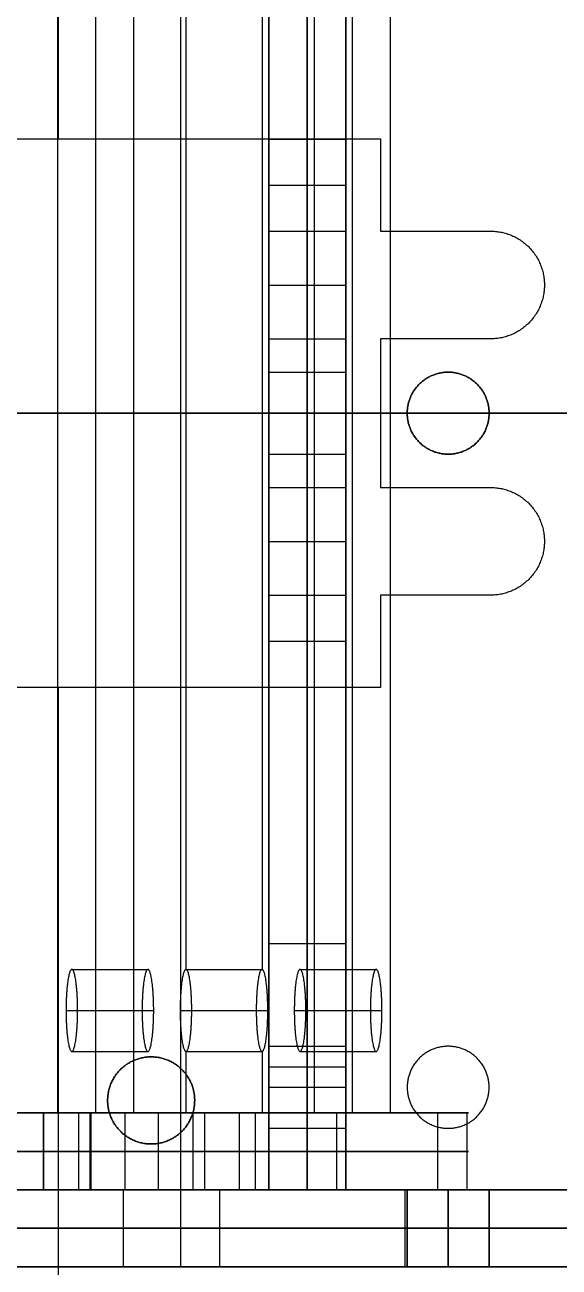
# Model space of a CAD drawing. Header units: millimetres. Extents: x -232 to 139, y -100 to 100.
# Drawn here: x 17.57 to 38.43, y -33.32 to 15.15 of the extents above; entities that cross this region are included whole.
import ezdxf

# ---------------------------------------------------------------- set-up
doc = ezdxf.new("R2010")
doc.units = ezdxf.units.MM
doc.header["$MEASUREMENT"] = 0
doc.layers.add('body', color=30, linetype='Continuous', true_color=0xff8000)

msp = doc.modelspace()

# ---------------------------------------------------------------- linework, layer by layer
at = {"layer": 'body'}
for p, q in [((18.887, 10.7, 5), (18.887, 42.9, 5)), ((18.887, 10.7, 8), (18.887, 42.9, 8)), ((23.661, -33.3, 274.869), (23.661, 33.3, 274.869)), ((23.661, -33.3, 277.869), (23.661, 33.3, 277.869)), ((27.092, 10.695, 236.125), (27.092, 30.3, 236.125)), ((30.092, 10.695, 236.125), (30.092, 30.3, 236.125)), ((23.857, 21.7, 132.966), (23.857, -21.7, 132.966)), ((26.827, 21.7, 132.543), (26.827, -21.7, 132.543)), ((-52.4, 0, -74), (130.4, 0, -74)), ((-52.4, 0, -71), (130.4, 0, -71)), ((130.4, 0, -4), (12.1, 0, -4)), ((130.4, 0, -7), (12.1, 0, -7)), ((-14.074, 0, 274.869), (32.492, 0, 274.869)), ((-14.074, 0, 277.869), (32.492, 0, 277.869)), ((18.838, 0, 97.677), (28.875, 0, 168.254)), ((21.809, 0, 97.255), (31.845, 0, 167.832)), ((27.092, 0, 197.381), (27.092, 0, 206.66)), ((27.092, 0, 248.191), (27.092, 0, 269.269)), ((27.092, 0, 272.469), (27.092, 0, 274.869)), ((30.092, 0, 197.381), (30.092, 0, 206.66)), ((30.092, 0, 248.191), (30.092, 0, 269.269)), ((30.092, 0, 272.469), (30.092, 0, 274.869)), ((31.45, 0, 5), (66.887, 0, 5)), ((31.45, 0, 8), (66.887, 0, 8)), ((35.692, 0, 274.869), (61.395, 0, 274.869)), ((35.692, 0, 277.869), (61.395, 0, 277.869)), ((18.887, -42.9, 5), (18.887, -10.7, 5)), ((18.887, -42.9, 8), (18.887, -10.7, 8)), ((27.092, -30.3, 236.125), (27.092, -10.695, 236.125)), ((30.092, -30.3, 236.125), (30.092, -10.695, 236.125)), ((23.857, -24.9, 132.966), (23.857, -27.3, 132.966)), ((26.827, -24.9, 132.543), (26.827, -27.3, 132.543)), ((25.858, -27.3, 125.732), (-5.192, -27.3, 130.148)), ((20.151, -27.3, 196.98), (3.568, -27.3, 80.369)), ((-11.074, -30.3, 229.141), (61.395, -30.3, 229.141)), ((25.858, -30.3, 125.732), (-5.192, -30.3, 130.148)), ((20.151, -30.3, 196.98), (3.568, -30.3, 80.369)), ((25.161, -30.3, 197.381), (25.161, -30.3, 274.869)), ((-11.074, -33.3, 229.141), (61.395, -33.3, 229.141)), ((25.161, -33.3, 197.381), (25.161, -33.3, 274.869))]:
    msp.add_line(p, q, dxfattribs=at)
for points in [[(27.092, 30.3, 274.869), (27.092, 0, 274.869), (27.092, -30.3, 274.869)], [(28.592, 30.3, 274.869), (28.592, 0, 274.869), (28.592, -30.3, 274.869)], [(30.092, 30.3, 274.869), (30.092, 0, 274.869), (30.092, -30.3, 274.869)], [(18.838, 27.3, 97.677), (18.838, 0, 97.677), (18.838, -27.3, 97.677)], [(20.323, 27.3, 97.466), (20.323, 0, 97.466), (20.323, -27.3, 97.466)], [(21.809, 27.3, 97.255), (21.809, 0, 97.255), (21.809, -27.3, 97.255)], [(28.875, -27.3, 168.254), (28.875, 0, 168.254), (28.875, 27.3, 168.254)], [(30.36, -27.3, 168.043), (30.36, 0, 168.043), (30.36, 27.3, 168.043)], [(31.845, -27.3, 167.832), (31.845, 0, 167.832), (31.845, 27.3, 167.832)], [(27.092, -20.695, 197.381), (27.092, 0, 197.381), (27.092, 20.695, 197.381)], [(28.592, -20.695, 197.381), (28.592, 0, 197.381), (28.592, 20.695, 197.381)], [(30.092, -20.695, 197.381), (30.092, 0, 197.381), (30.092, 20.695, 197.381)], [(-9.95, 10.7, 5), (10.75, 10.7, 5), (31.45, 10.7, 5)], [(-9.95, 10.7, 8), (10.75, 10.7, 8), (31.45, 10.7, 8)], [(27.092, 7.1, 248.191), (27.092, 8.898, 248.191), (27.092, 10.695, 248.191)], [(27.092, 10.695, 248.191), (28.592, 10.695, 248.191), (30.092, 10.695, 248.191)], [(27.092, 10.695, 248.191), (27.092, 10.695, 227.425), (27.092, 10.695, 206.66)], [(27.092, 10.695, 206.66), (28.592, 10.695, 206.66), (30.092, 10.695, 206.66)], [(27.092, 10.695, 206.66), (27.092, 8.898, 206.66), (27.092, 7.1, 206.66)], [(27.092, 10.695, 227.425), (28.592, 10.695, 227.425), (30.092, 10.695, 227.425)], [(28.592, 7.1, 248.191), (28.592, 8.898, 248.191), (28.592, 10.695, 248.191)], [(28.592, 10.695, 248.191), (28.592, 10.695, 227.425), (28.592, 10.695, 206.66)], [(28.592, 10.695, 206.66), (28.592, 8.898, 206.66), (28.592, 7.1, 206.66)], [(30.092, 7.1, 248.191), (30.092, 8.898, 248.191), (30.092, 10.695, 248.191)], [(30.092, 10.695, 248.191), (30.092, 10.695, 227.425), (30.092, 10.695, 206.66)], [(30.092, 10.695, 206.66), (30.092, 8.898, 206.66), (30.092, 7.1, 206.66)], [(31.45, 10.7, 5), (31.45, 8.9, 5), (31.45, 7.1, 5)], [(31.45, 10.7, 8), (31.45, 8.9, 8), (31.45, 7.1, 8)], [(31.45, 10.7, 5), (31.45, 10.7, 6.5), (31.45, 10.7, 8)], [(27.092, 8.898, 248.191), (28.592, 8.898, 248.191), (30.092, 8.898, 248.191)], [(27.092, 8.898, 206.66), (28.592, 8.898, 206.66), (30.092, 8.898, 206.66)], [(31.45, 8.9, 5), (31.45, 8.9, 6.5), (31.45, 8.9, 8)], [(27.092, 7.1, 252.36), (28.592, 7.1, 252.36), (30.092, 7.1, 252.36)], [(27.092, 7.1, 252.36), (27.092, 7.1, 250.275), (27.092, 7.1, 248.191)], [(27.092, 7.1, 248.191), (28.592, 7.1, 248.191), (30.092, 7.1, 248.191)], [(27.092, 7.1, 206.66), (28.592, 7.1, 206.66), (30.092, 7.1, 206.66)], [(27.092, 7.1, 206.66), (27.092, 7.1, 204.51), (27.092, 7.1, 202.36)], [(27.092, 7.1, 202.36), (28.592, 7.1, 202.36), (30.092, 7.1, 202.36)], [(27.092, 7.1, 250.275), (28.592, 7.1, 250.275), (30.092, 7.1, 250.275)], [(27.092, 7.1, 204.51), (28.592, 7.1, 204.51), (30.092, 7.1, 204.51)], [(28.592, 7.1, 252.36), (28.592, 7.1, 250.275), (28.592, 7.1, 248.191)], [(28.592, 7.1, 206.66), (28.592, 7.1, 204.51), (28.592, 7.1, 202.36)], [(30.092, 7.1, 252.36), (30.092, 7.1, 250.275), (30.092, 7.1, 248.191)], [(30.092, 7.1, 206.66), (30.092, 7.1, 204.51), (30.092, 7.1, 202.36)], [(31.45, 7.1, 5), (33.6, 7.1, 5), (35.75, 7.1, 5)], [(31.45, 7.1, 8), (33.6, 7.1, 8), (35.75, 7.1, 8)], [(31.45, 7.1, 5), (31.45, 7.1, 6.5), (31.45, 7.1, 8)], [(33.6, 7.1, 5), (33.6, 7.1, 6.5), (33.6, 7.1, 8)], [(35.75, 7.1, 5), (35.75, 7.1, 6.5), (35.75, 7.1, 8)], [(27.092, 5, 254.46), (28.592, 5, 254.46), (30.092, 5, 254.46)], [(27.092, 5, 200.26), (28.592, 5, 200.26), (30.092, 5, 200.26)], [(37.85, 5, 5), (37.85, 5, 6.5), (37.85, 5, 8)], [(27.092, -2.9, 248.191), (27.092, 0, 248.191), (27.092, 2.9, 248.191)], [(27.092, 2.9, 248.191), (28.592, 2.9, 248.191), (30.092, 2.9, 248.191)], [(27.092, 2.9, 248.191), (27.092, 2.9, 250.275), (27.092, 2.9, 252.36)], [(27.092, 2.9, 252.36), (28.592, 2.9, 252.36), (30.092, 2.9, 252.36)], [(27.092, 2.9, 202.36), (28.592, 2.9, 202.36), (30.092, 2.9, 202.36)], [(27.092, 2.9, 206.66), (28.592, 2.9, 206.66), (30.092, 2.9, 206.66)], [(27.092, 2.9, 206.66), (27.092, 0, 206.66), (27.092, -2.9, 206.66)], [(27.092, 2.9, 250.275), (28.592, 2.9, 250.275), (30.092, 2.9, 250.275)], [(27.092, 2.9, 202.491), (28.592, 2.9, 202.491), (30.092, 2.9, 202.491)], [(28.592, -2.9, 248.191), (28.592, 0, 248.191), (28.592, 2.9, 248.191)], [(28.592, 2.9, 248.191), (28.592, 2.9, 250.275), (28.592, 2.9, 252.36)], [(28.592, 2.9, 206.66), (28.592, 0, 206.66), (28.592, -2.9, 206.66)], [(30.092, -2.9, 248.191), (30.092, 0, 248.191), (30.092, 2.9, 248.191)], [(30.092, 2.9, 248.191), (30.092, 2.9, 250.275), (30.092, 2.9, 252.36)], [(30.092, 2.9, 206.66), (30.092, 0, 206.66), (30.092, -2.9, 206.66)], [(35.75, 2.9, 5), (33.6, 2.9, 5), (31.45, 2.9, 5)], [(31.45, 2.9, 5), (31.45, 0, 5), (31.45, -2.9, 5)], [(35.75, 2.9, 8), (33.6, 2.9, 8), (31.45, 2.9, 8)], [(31.45, 2.9, 8), (31.45, 0, 8), (31.45, -2.9, 8)], [(31.45, 2.9, 5), (31.45, 2.9, 6.5), (31.45, 2.9, 8)], [(33.6, 2.9, 5), (33.6, 2.9, 6.5), (33.6, 2.9, 8)], [(35.75, 2.9, 5), (35.75, 2.9, 6.5), (35.75, 2.9, 8)], [(27.092, 1.6, 270.869), (28.592, 1.6, 270.869), (30.092, 1.6, 270.869)], [(34.092, 1.6, 274.869), (34.092, 1.6, 276.369), (34.092, 1.6, 277.869)], [(31.45, 0, 5), (31.45, 0, 6.5), (31.45, 0, 8)], [(21.809, 0, 97.255), (20.323, 0, 97.466), (18.838, 0, 97.677)], [(27.092, 0, 197.381), (28.592, 0, 197.381), (30.092, 0, 197.381)], [(27.092, 0, 274.869), (28.592, 0, 274.869), (30.092, 0, 274.869)], [(27.092, 0, 248.191), (28.592, 0, 248.191), (30.092, 0, 248.191)], [(27.092, 0, 206.66), (28.592, 0, 206.66), (30.092, 0, 206.66)], [(27.092, 0, 269.269), (28.592, 0, 269.269), (30.092, 0, 269.269)], [(27.092, 0, 272.469), (28.592, 0, 272.469), (30.092, 0, 272.469)], [(31.845, 0, 167.832), (30.36, 0, 168.043), (28.875, 0, 168.254)], [(32.492, 0, 274.869), (32.492, 0, 276.369), (32.492, 0, 277.869)], [(35.692, 0, 274.869), (35.692, 0, 276.369), (35.692, 0, 277.869)], [(27.092, -1.6, 270.869), (28.592, -1.6, 270.869), (30.092, -1.6, 270.869)], [(34.092, -1.6, 274.869), (34.092, -1.6, 276.369), (34.092, -1.6, 277.869)], [(27.092, -2.9, 202.36), (28.592, -2.9, 202.36), (30.092, -2.9, 202.36)], [(27.092, -2.9, 206.66), (28.592, -2.9, 206.66), (30.092, -2.9, 206.66)], [(27.092, -2.9, 252.36), (28.592, -2.9, 252.36), (30.092, -2.9, 252.36)], [(27.092, -2.9, 252.36), (27.092, -2.9, 250.275), (27.092, -2.9, 248.191)], [(27.092, -2.9, 248.191), (28.592, -2.9, 248.191), (30.092, -2.9, 248.191)], [(27.092, -2.9, 202.491), (28.592, -2.9, 202.491), (30.092, -2.9, 202.491)], [(27.092, -2.9, 250.275), (28.592, -2.9, 250.275), (30.092, -2.9, 250.275)], [(28.592, -2.9, 252.36), (28.592, -2.9, 250.275), (28.592, -2.9, 248.191)], [(30.092, -2.9, 252.36), (30.092, -2.9, 250.275), (30.092, -2.9, 248.191)], [(31.45, -2.9, 5), (33.6, -2.9, 5), (35.75, -2.9, 5)], [(31.45, -2.9, 8), (33.6, -2.9, 8), (35.75, -2.9, 8)], [(31.45, -2.9, 5), (31.45, -2.9, 6.5), (31.45, -2.9, 8)], [(33.6, -2.9, 5), (33.6, -2.9, 6.5), (33.6, -2.9, 8)], [(35.75, -2.9, 5), (35.75, -2.9, 6.5), (35.75, -2.9, 8)], [(27.092, -5, 200.26), (28.592, -5, 200.26), (30.092, -5, 200.26)], [(27.092, -5, 254.46), (28.592, -5, 254.46), (30.092, -5, 254.46)], [(37.85, -5, 5), (37.85, -5, 6.5), (37.85, -5, 8)], [(27.092, -7.1, 202.36), (28.592, -7.1, 202.36), (30.092, -7.1, 202.36)], [(27.092, -7.1, 202.36), (27.092, -7.1, 204.51), (27.092, -7.1, 206.66)], [(27.092, -7.1, 206.66), (28.592, -7.1, 206.66), (30.092, -7.1, 206.66)], [(27.092, -7.1, 206.66), (27.092, -8.898, 206.66), (27.092, -10.695, 206.66)], [(27.092, -10.695, 248.191), (27.092, -8.898, 248.191), (27.092, -7.1, 248.191)], [(27.092, -7.1, 248.191), (28.592, -7.1, 248.191), (30.092, -7.1, 248.191)], [(27.092, -7.1, 248.191), (27.092, -7.1, 250.275), (27.092, -7.1, 252.36)], [(27.092, -7.1, 252.36), (28.592, -7.1, 252.36), (30.092, -7.1, 252.36)], [(27.092, -7.1, 204.51), (28.592, -7.1, 204.51), (30.092, -7.1, 204.51)], [(27.092, -7.1, 250.275), (28.592, -7.1, 250.275), (30.092, -7.1, 250.275)], [(28.592, -7.1, 202.36), (28.592, -7.1, 204.51), (28.592, -7.1, 206.66)], [(28.592, -7.1, 206.66), (28.592, -8.898, 206.66), (28.592, -10.695, 206.66)], [(28.592, -10.695, 248.191), (28.592, -8.898, 248.191), (28.592, -7.1, 248.191)], [(28.592, -7.1, 248.191), (28.592, -7.1, 250.275), (28.592, -7.1, 252.36)], [(30.092, -7.1, 202.36), (30.092, -7.1, 204.51), (30.092, -7.1, 206.66)], [(30.092, -7.1, 206.66), (30.092, -8.898, 206.66), (30.092, -10.695, 206.66)], [(30.092, -10.695, 248.191), (30.092, -8.898, 248.191), (30.092, -7.1, 248.191)], [(30.092, -7.1, 248.191), (30.092, -7.1, 250.275), (30.092, -7.1, 252.36)], [(31.45, -7.1, 5), (31.45, -8.9, 5), (31.45, -10.7, 5)], [(35.75, -7.1, 5), (33.6, -7.1, 5), (31.45, -7.1, 5)], [(31.45, -7.1, 8), (31.45, -8.9, 8), (31.45, -10.7, 8)], [(35.75, -7.1, 8), (33.6, -7.1, 8), (31.45, -7.1, 8)], [(31.45, -7.1, 5), (31.45, -7.1, 6.5), (31.45, -7.1, 8)], [(33.6, -7.1, 5), (33.6, -7.1, 6.5), (33.6, -7.1, 8)], [(35.75, -7.1, 5), (35.75, -7.1, 6.5), (35.75, -7.1, 8)], [(27.092, -8.898, 206.66), (28.592, -8.898, 206.66), (30.092, -8.898, 206.66)], [(27.092, -8.898, 248.191), (28.592, -8.898, 248.191), (30.092, -8.898, 248.191)], [(31.45, -8.9, 5), (31.45, -8.9, 6.5), (31.45, -8.9, 8)], [(31.45, -10.7, 5), (10.75, -10.7, 5), (-9.95, -10.7, 5)], [(31.45, -10.7, 8), (10.75, -10.7, 8), (-9.95, -10.7, 8)], [(27.092, -10.695, 206.66), (28.592, -10.695, 206.66), (30.092, -10.695, 206.66)], [(27.092, -10.695, 206.66), (27.092, -10.695, 227.425), (27.092, -10.695, 248.191)], [(27.092, -10.695, 248.191), (28.592, -10.695, 248.191), (30.092, -10.695, 248.191)], [(27.092, -10.695, 227.425), (28.592, -10.695, 227.425), (30.092, -10.695, 227.425)], [(28.592, -10.695, 206.66), (28.592, -10.695, 227.425), (28.592, -10.695, 248.191)], [(30.092, -10.695, 206.66), (30.092, -10.695, 227.425), (30.092, -10.695, 248.191)], [(31.45, -10.7, 5), (31.45, -10.7, 6.5), (31.45, -10.7, 8)], [(27.092, -30.3, 217.408), (27.092, -25.498, 217.408), (27.092, -20.695, 217.408)], [(27.092, -20.695, 217.408), (28.592, -20.695, 217.408), (30.092, -20.695, 217.408)], [(27.092, -20.695, 217.408), (27.092, -20.695, 207.394), (27.092, -20.695, 197.381)], [(27.092, -20.695, 197.381), (28.592, -20.695, 197.381), (30.092, -20.695, 197.381)], [(27.092, -20.695, 207.394), (28.592, -20.695, 207.394), (30.092, -20.695, 207.394)], [(28.592, -30.3, 217.408), (28.592, -25.498, 217.408), (28.592, -20.695, 217.408)], [(28.592, -20.695, 217.408), (28.592, -20.695, 207.394), (28.592, -20.695, 197.381)], [(30.092, -30.3, 217.408), (30.092, -25.498, 217.408), (30.092, -20.695, 217.408)], [(30.092, -20.695, 217.408), (30.092, -20.695, 207.394), (30.092, -20.695, 197.381)], [(19.402, -21.7, 101.637), (20.887, -21.7, 101.426), (22.372, -21.7, 101.215)], [(23.857, -21.7, 132.966), (25.342, -21.7, 132.755), (26.827, -21.7, 132.543)], [(28.311, -21.7, 164.294), (29.797, -21.7, 164.083), (31.282, -21.7, 163.872)], [(19.176, -23.3, 100.053), (20.661, -23.3, 99.842), (22.146, -23.3, 99.631)], [(19.627, -23.3, 103.222), (21.112, -23.3, 103.01), (22.597, -23.3, 102.799)], [(23.631, -23.3, 131.382), (25.116, -23.3, 131.171), (26.601, -23.3, 130.959)], [(24.082, -23.3, 134.55), (25.567, -23.3, 134.339), (27.052, -23.3, 134.128)], [(28.086, -23.3, 162.71), (29.571, -23.3, 162.499), (31.056, -23.3, 162.288)], [(28.537, -23.3, 165.878), (30.022, -23.3, 165.667), (31.507, -23.3, 165.456)], [(27.092, -24.7, 270.869), (28.592, -24.7, 270.869), (30.092, -24.7, 270.869)], [(27.092, -24.7, 246.138), (28.592, -24.7, 246.138), (30.092, -24.7, 246.138)], [(27.092, -24.7, 221.408), (28.592, -24.7, 221.408), (30.092, -24.7, 221.408)], [(34.092, -24.7, 274.869), (34.092, -24.7, 276.369), (34.092, -24.7, 277.869)], [(19.402, -24.9, 101.637), (20.887, -24.9, 101.426), (22.372, -24.9, 101.215)], [(23.857, -24.9, 132.966), (25.342, -24.9, 132.755), (26.827, -24.9, 132.543)], [(28.311, -24.9, 164.294), (29.797, -24.9, 164.083), (31.282, -24.9, 163.872)], [(21.405, -25.509, 5), (21.405, -25.509, 6.5), (21.405, -25.509, 8)], [(27.092, -25.498, 217.408), (28.592, -25.498, 217.408), (30.092, -25.498, 217.408)], [(23.8, -25.719, 5), (23.8, -25.719, 6.5), (23.8, -25.719, 8)], [(27.092, -26.3, 269.269), (28.592, -26.3, 269.269), (30.092, -26.3, 269.269)], [(27.092, -26.3, 272.469), (28.592, -26.3, 272.469), (30.092, -26.3, 272.469)], [(27.092, -26.3, 244.538), (28.592, -26.3, 244.538), (30.092, -26.3, 244.538)], [(27.092, -26.3, 247.738), (28.592, -26.3, 247.738), (30.092, -26.3, 247.738)], [(27.092, -26.3, 219.808), (28.592, -26.3, 219.808), (30.092, -26.3, 219.808)], [(27.092, -26.3, 223.008), (28.592, -26.3, 223.008), (30.092, -26.3, 223.008)], [(32.492, -26.3, 274.869), (32.492, -26.3, 276.369), (32.492, -26.3, 277.869)], [(35.692, -26.3, 274.869), (35.692, -26.3, 276.369), (35.692, -26.3, 277.869)], [(10.562, -27.3, 198.344), (20.151, -27.3, 196.98), (29.74, -27.3, 195.616)], [(18.299, -30.3, 72.577), (18.299, -28.8, 72.577), (18.299, -27.3, 72.577)], [(34.831, -27.3, 188.834), (26.565, -27.3, 130.706), (18.299, -27.3, 72.577)], [(18.312, -30.3, 133.754), (18.312, -28.8, 133.754), (18.312, -27.3, 133.754)], [(18.838, -27.3, 97.677), (23.857, -27.3, 132.966), (28.875, -27.3, 168.254)], [(21.809, -27.3, 97.255), (20.323, -27.3, 97.466), (18.838, -27.3, 97.677)], [(19.671, -30.3, 131.945), (19.671, -28.8, 131.945), (19.671, -27.3, 131.945)], [(20.122, -30.3, 135.113), (20.122, -28.8, 135.113), (20.122, -27.3, 135.113)], [(20.151, -30.3, 196.98), (20.151, -28.8, 196.98), (20.151, -27.3, 196.98)], [(20.323, -27.3, 97.466), (25.342, -27.3, 132.755), (30.36, -27.3, 168.043)], [(21.48, -30.3, 133.304), (21.48, -28.8, 133.304), (21.48, -27.3, 133.304)], [(21.809, -27.3, 97.255), (26.827, -27.3, 132.543), (31.845, -27.3, 167.832)], [(22.767, -27.3, 165.083), (22.767, -28.8, 165.083), (22.767, -30.3, 165.083)], [(26.827, -27.3, 132.543), (25.342, -27.3, 132.755), (23.857, -27.3, 132.966)], [(24.126, -27.3, 163.273), (24.126, -28.8, 163.273), (24.126, -30.3, 163.273)], [(24.577, -27.3, 166.441), (24.577, -28.8, 166.441), (24.577, -30.3, 166.441)], [(25.935, -27.3, 164.632), (25.935, -28.8, 164.632), (25.935, -30.3, 164.632)], [(26.565, -30.3, 130.706), (26.565, -28.8, 130.706), (26.565, -27.3, 130.706)], [(31.845, -27.3, 167.832), (30.36, -27.3, 168.043), (28.875, -27.3, 168.254)], [(29.74, -30.3, 195.616), (29.74, -28.8, 195.616), (29.74, -27.3, 195.616)], [(33.691, -30.3, 193.28), (33.691, -28.8, 193.28), (33.691, -27.3, 193.28)], [(34.831, -30.3, 188.834), (34.831, -28.8, 188.834), (34.831, -27.3, 188.834)], [(21.195, -27.904, 5), (21.195, -27.904, 6.5), (21.195, -27.904, 8)], [(27.092, -27.9, 270.869), (28.592, -27.9, 270.869), (30.092, -27.9, 270.869)], [(27.092, -27.9, 246.138), (28.592, -27.9, 246.138), (30.092, -27.9, 246.138)], [(27.092, -27.9, 221.408), (28.592, -27.9, 221.408), (30.092, -27.9, 221.408)], [(34.092, -27.9, 274.869), (34.092, -27.9, 276.369), (34.092, -27.9, 277.869)], [(23.59, -28.114, 5), (23.59, -28.114, 6.5), (23.59, -28.114, 8)], [(10.562, -28.8, 198.344), (20.151, -28.8, 196.98), (29.74, -28.8, 195.616)], [(34.831, -28.8, 188.834), (26.565, -28.8, 130.706), (18.299, -28.8, 72.577)], [(61.395, -30.3, 274.869), (25.161, -30.3, 274.869), (-11.074, -30.3, 274.869)], [(10.562, -30.3, 198.344), (20.151, -30.3, 196.98), (29.74, -30.3, 195.616)], [(34.831, -30.3, 188.834), (26.565, -30.3, 130.706), (18.299, -30.3, 72.577)], [(21.407, -30.3, 192.408), (21.407, -31.8, 192.408), (21.407, -33.3, 192.408)], [(21.407, -30.3, 192.408), (21.407, -30.3, 194.894), (21.407, -30.3, 197.381)], [(21.407, -30.3, 197.381), (21.407, -31.8, 197.381), (21.407, -33.3, 197.381)], [(21.407, -30.3, 197.381), (32.407, -30.3, 197.381), (43.407, -30.3, 197.38)], [(21.407, -30.3, 194.894), (21.407, -31.8, 194.894), (21.407, -33.3, 194.894)], [(25.161, -30.3, 274.869), (25.161, -31.8, 274.869), (25.161, -33.3, 274.869)], [(27.092, -30.3, 217.408), (28.592, -30.3, 217.408), (30.092, -30.3, 217.408)], [(27.092, -30.3, 274.869), (28.592, -30.3, 274.869), (30.092, -30.3, 274.869)], [(27.092, -30.3, 274.869), (27.092, -30.3, 246.138), (27.092, -30.3, 217.408)], [(27.092, -30.3, 246.138), (28.592, -30.3, 246.138), (30.092, -30.3, 246.138)], [(28.592, -30.3, 274.869), (28.592, -30.3, 246.138), (28.592, -30.3, 217.408)], [(30.092, -30.3, 274.869), (30.092, -30.3, 246.138), (30.092, -30.3, 217.408)], [(32.407, -30.3, 197.381), (32.407, -31.8, 197.381), (32.407, -33.3, 197.381)], [(32.492, -30.3, 270.869), (32.492, -31.8, 270.869), (32.492, -33.3, 270.869)], [(32.492, -30.3, 221.408), (32.492, -31.8, 221.408), (32.492, -33.3, 221.408)], [(32.492, -33.3, 246.138), (32.492, -31.8, 246.138), (32.492, -30.3, 246.138)], [(34.092, -30.3, 269.269), (34.092, -31.8, 269.269), (34.092, -33.3, 269.269)], [(34.092, -30.3, 272.469), (34.092, -31.8, 272.469), (34.092, -33.3, 272.469)], [(34.092, -30.3, 219.808), (34.092, -31.8, 219.808), (34.092, -33.3, 219.808)], [(34.092, -30.3, 223.008), (34.092, -31.8, 223.008), (34.092, -33.3, 223.008)], [(34.092, -33.3, 247.738), (34.092, -31.8, 247.738), (34.092, -30.3, 247.738)], [(34.092, -33.3, 244.538), (34.092, -31.8, 244.538), (34.092, -30.3, 244.538)], [(35.692, -30.3, 270.869), (35.692, -31.8, 270.869), (35.692, -33.3, 270.869)], [(35.692, -30.3, 221.408), (35.692, -31.8, 221.408), (35.692, -33.3, 221.408)], [(35.692, -33.3, 246.138), (35.692, -31.8, 246.138), (35.692, -30.3, 246.138)], [(61.395, -31.8, 274.869), (25.161, -31.8, 274.869), (-11.074, -31.8, 274.869)], [(21.407, -31.8, 192.408), (21.407, -31.8, 194.894), (21.407, -31.8, 197.381)], [(21.407, -31.8, 197.381), (32.407, -31.8, 197.381), (43.407, -31.8, 197.38)], [(-14.074, -33.3, 274.869), (23.661, -33.3, 274.869), (61.395, -33.3, 274.869)], [(-14.074, -33.3, 277.869), (23.661, -33.3, 277.869), (61.395, -33.3, 277.869)], [(-14.074, -33.3, 276.369), (23.661, -33.3, 276.369), (61.395, -33.3, 276.369)], [(61.395, -33.3, 274.869), (25.161, -33.3, 274.869), (-11.074, -33.3, 274.869)], [(21.407, -33.3, 192.408), (21.407, -33.3, 194.894), (21.407, -33.3, 197.381)], [(21.407, -33.3, 197.381), (32.407, -33.3, 197.381), (43.407, -33.3, 197.38)], [(23.661, -33.3, 274.869), (23.661, -33.3, 276.369), (23.661, -33.3, 277.869)]]:
    msp.add_open_spline(points, degree=2, dxfattribs=at)
at = {"layer": 'body', "extrusion": (1, 3.2482e-13, -1.69177e-15)}
for points in [[(27.092, 2.9, 252.36), (27.092, 2.9, 254.46), (27.092, 5, 254.46), (27.092, 7.1, 254.46), (27.092, 7.1, 252.36)], [(30.092, 2.9, 252.36), (30.092, 2.9, 254.46), (30.092, 5, 254.46), (30.092, 7.1, 254.46), (30.092, 7.1, 252.36)]]:
    msp.add_rational_spline(points, [1, 0.707106781187, 1, 0.707106781187, 1], degree=2, knots=[364.99926, 364.99926, 364.99926, 368.297932, 368.297932, 371.596604, 371.596604, 371.596604], dxfattribs=at)
at = {"layer": 'body', "extrusion": (1, 3.23128e-13, -1.69177e-15)}
for points in [[(27.092, 7.1, 202.36), (27.092, 7.1, 200.26), (27.092, 5, 200.26), (27.092, 2.9, 200.26), (27.092, 2.9, 202.36)], [(30.092, 7.1, 202.36), (30.092, 7.1, 200.26), (30.092, 5, 200.26), (30.092, 2.9, 200.26), (30.092, 2.9, 202.36)]]:
    msp.add_rational_spline(points, [1, 0.707106781187, 1, 0.707106781187, 1], degree=2, knots=[428.787023, 428.787023, 428.787023, 432.085695, 432.085695, 435.384368, 435.384368, 435.384368], dxfattribs=at)
at = {"layer": 'body', "extrusion": (1, 3.22282e-13, 1.69177e-15)}
msp.add_rational_spline([(28.592, 2.9, 252.36), (28.592, 2.9, 254.46), (28.592, 5, 254.46), (28.592, 7.1, 254.46), (28.592, 7.1, 252.36)], [1, 0.707106781187, 1, 0.707106781187, 1], degree=2, knots=[364.99926, 364.99926, 364.99926, 368.297932, 368.297932, 371.596604, 371.596604, 371.596604], dxfattribs=at)
at = {"layer": 'body', "extrusion": (1, 3.23128e-13, 1.92396e-24)}
msp.add_rational_spline([(28.592, 7.1, 202.36), (28.592, 7.1, 200.26), (28.592, 5, 200.26), (28.592, 2.9, 200.26), (28.592, 2.9, 202.36)], [1, 0.707106781187, 1, 0.707106781187, 1], degree=2, knots=[428.787023, 428.787023, 428.787023, 432.085695, 432.085695, 435.384368, 435.384368, 435.384368], dxfattribs=at)
at = {"layer": 'body'}
for points, weights, knots in [([(35.75, 7.1, 5), (37.85, 7.1, 5), (37.85, 5, 5), (37.85, 2.9, 5), (35.75, 2.9, 5)], [1, 0.707106781187, 1, 0.707106781187, 1], [396.378757, 396.378757, 396.378757, 399.677429, 399.677429, 402.976101, 402.976101, 402.976101]), ([(35.75, 7.1, 8), (37.85, 7.1, 8), (37.85, 5, 8), (37.85, 2.9, 8), (35.75, 2.9, 8)], [1, 0.707106781187, 1, 0.707106781187, 1], [396.378757, 396.378757, 396.378757, 399.677429, 399.677429, 402.976101, 402.976101, 402.976101]), ([(34.092, -1.6, 274.869), (32.492, -1.6, 274.869), (32.492, 0, 274.869), (32.492, 1.6, 274.869), (34.092, 1.6, 274.869), (35.692, 1.6, 274.869), (35.692, 0, 274.869), (35.692, -1.6, 274.869), (34.092, -1.6, 274.869)], [1, 0.707106781187, 1, 0.707106781187, 1, 0.707106781187, 1, 0.707106781187, 1], [0, 0, 0, 2.513274, 2.513274, 5.026548, 5.026548, 7.539822, 7.539822, 10.053096, 10.053096, 10.053096]), ([(34.092, -1.6, 277.869), (32.492, -1.6, 277.869), (32.492, 0, 277.869), (32.492, 1.6, 277.869), (34.092, 1.6, 277.869), (35.692, 1.6, 277.869), (35.692, 0, 277.869), (35.692, -1.6, 277.869), (34.092, -1.6, 277.869)], [1, 0.707106781187, 1, 0.707106781187, 1, 0.707106781187, 1, 0.707106781187, 1], [0, 0, 0, 2.513274, 2.513274, 5.026548, 5.026548, 7.539822, 7.539822, 10.053096, 10.053096, 10.053096]), ([(34.092, -1.6, 274.869), (35.692, -1.6, 274.869), (35.692, 0, 274.869), (35.692, 1.6, 274.869), (34.092, 1.6, 274.869), (32.492, 1.6, 274.869), (32.492, 0, 274.869), (32.492, -1.6, 274.869), (34.092, -1.6, 274.869)], [1, 0.707106781187, 1, 0.707106781187, 1, 0.707106781187, 1, 0.707106781187, 1], [-10.053096, -10.053096, -10.053096, -7.539822, -7.539822, -5.026548, -5.026548, -2.513274, -2.513274, 0, 0, 0]), ([(35.75, -2.9, 5), (37.85, -2.9, 5), (37.85, -5, 5), (37.85, -7.1, 5), (35.75, -7.1, 5)], [1, 0.707106781187, 1, 0.707106781187, 1], [247.786723, 247.786723, 247.786723, 251.085395, 251.085395, 254.384067, 254.384067, 254.384067]), ([(35.75, -2.9, 8), (37.85, -2.9, 8), (37.85, -5, 8), (37.85, -7.1, 8), (35.75, -7.1, 8)], [1, 0.707106781187, 1, 0.707106781187, 1], [247.786723, 247.786723, 247.786723, 251.085395, 251.085395, 254.384067, 254.384067, 254.384067]), ([(34.092, -27.9, 274.869), (32.492, -27.9, 274.869), (32.492, -26.3, 274.869), (32.492, -24.7, 274.869), (34.092, -24.7, 274.869), (35.692, -24.7, 274.869), (35.692, -26.3, 274.869), (35.692, -27.9, 274.869), (34.092, -27.9, 274.869)], [1, 0.707106781187, 1, 0.707106781187, 1, 0.707106781187, 1, 0.707106781187, 1], [0, 0, 0, 2.513274, 2.513274, 5.026548, 5.026548, 7.539822, 7.539822, 10.053096, 10.053096, 10.053096]), ([(34.092, -27.9, 277.869), (32.492, -27.9, 277.869), (32.492, -26.3, 277.869), (32.492, -24.7, 277.869), (34.092, -24.7, 277.869), (35.692, -24.7, 277.869), (35.692, -26.3, 277.869), (35.692, -27.9, 277.869), (34.092, -27.9, 277.869)], [1, 0.707106781187, 1, 0.707106781187, 1, 0.707106781187, 1, 0.707106781187, 1], [0, 0, 0, 2.513274, 2.513274, 5.026548, 5.026548, 7.539822, 7.539822, 10.053096, 10.053096, 10.053096]), ([(23.8, -25.719, 5), (24.893, -27.021, 5), (23.59, -28.114, 5), (22.288, -29.207, 5), (21.195, -27.904, 5), (20.103, -26.602, 5), (21.405, -25.509, 5), (22.707, -24.417, 5), (23.8, -25.719, 5)], [0.999999860338, 0.707106851018, 1, 0.707106781187, 1, 0.707106781187, 1, 0.707106781187, 1], [0, 0, 0, 2.670353, 2.670353, 5.340707, 5.340707, 8.011061, 8.011061, 10.681415, 10.681415, 10.681415]), ([(23.8, -25.719, 8), (24.893, -27.021, 8), (23.59, -28.114, 8), (22.288, -29.207, 8), (21.195, -27.904, 8), (20.103, -26.602, 8), (21.405, -25.509, 8), (22.707, -24.417, 8), (23.8, -25.719, 8)], [0.999999860338, 0.707106851018, 1, 0.707106781187, 1, 0.707106781187, 1, 0.707106781187, 1], [0, 0, 0, 2.670353, 2.670353, 5.340707, 5.340707, 8.011061, 8.011061, 10.681415, 10.681415, 10.681415]), ([(23.8, -25.719, 8), (22.707, -24.417, 8), (21.405, -25.509, 8), (20.103, -26.602, 8), (21.195, -27.904, 8), (22.288, -29.207, 8), (23.59, -28.114, 8), (24.893, -27.021, 8), (23.8, -25.719, 8)], [1, 0.707106781187, 1, 0.707106781187, 1, 0.707106781187, 1, 0.707106781187, 1], [-10.681415, -10.681415, -10.681415, -8.011061, -8.011061, -5.340708, -5.340708, -2.670354, -2.670354, 0, 0, 0])]:
    msp.add_rational_spline(points, weights, degree=2, knots=knots, dxfattribs=at)
for points, knots in [([(27.092, 2.9, 202.36), (27.092, 2.9, 202.425), (27.092, 2.9, 202.491), (27.092, 2.9, 204.575), (27.092, 2.9, 206.66)], [435.384368, 435.384368, 435.384368, 435.515716, 435.515716, 439.684368, 439.684368, 439.684368]), ([(28.592, 2.9, 202.36), (28.592, 2.9, 202.425), (28.592, 2.9, 202.491), (28.592, 2.9, 204.575), (28.592, 2.9, 206.66)], [435.384368, 435.384368, 435.384368, 435.515716, 435.515716, 439.684368, 439.684368, 439.684368]), ([(30.092, 2.9, 202.36), (30.092, 2.9, 202.425), (30.092, 2.9, 202.491), (30.092, 2.9, 204.575), (30.092, 2.9, 206.66)], [435.384368, 435.384368, 435.384368, 435.515716, 435.515716, 439.684368, 439.684368, 439.684368]), ([(27.092, -2.9, 206.66), (27.092, -2.9, 204.575), (27.092, -2.9, 202.491), (27.092, -2.9, 202.425), (27.092, -2.9, 202.36)], [276.176848, 276.176848, 276.176848, 280.3455, 280.3455, 280.476848, 280.476848, 280.476848]), ([(28.592, -2.9, 206.66), (28.592, -2.9, 204.575), (28.592, -2.9, 202.491), (28.592, -2.9, 202.425), (28.592, -2.9, 202.36)], [276.176848, 276.176848, 276.176848, 280.3455, 280.3455, 280.476848, 280.476848, 280.476848]), ([(30.092, -2.9, 206.66), (30.092, -2.9, 204.575), (30.092, -2.9, 202.491), (30.092, -2.9, 202.425), (30.092, -2.9, 202.36)], [276.176848, 276.176848, 276.176848, 280.3455, 280.3455, 280.476848, 280.476848, 280.476848])]:
    msp.add_open_spline(points, degree=2, knots=knots, dxfattribs=at)
at = {"layer": 'body', "extrusion": (1, -1.88738e-14, 4.996e-15)}
msp.add_rational_spline([(27.092, -1.6, 270.869), (27.092, -1.6, 272.469), (27.092, 0, 272.469), (27.092, 1.6, 272.469), (27.092, 1.6, 270.869), (27.092, 1.6, 269.269), (27.092, 0, 269.269), (27.092, -1.6, 269.269), (27.092, -1.6, 270.869)], [1, 0.707106781187, 1, 0.707106781187, 1, 0.707106781187, 1, 0.707106781187, 1], degree=2, knots=[0, 0, 0, 2.513274, 2.513274, 5.026548, 5.026548, 7.539822, 7.539822, 10.053096, 10.053096, 10.053096], dxfattribs=at)
at = {"layer": 'body', "extrusion": (1, -1.22125e-14, 3.88578e-15)}
msp.add_rational_spline([(30.092, -1.6, 270.869), (30.092, -1.6, 272.469), (30.092, 0, 272.469), (30.092, 1.6, 272.469), (30.092, 1.6, 270.869), (30.092, 1.6, 269.269), (30.092, 0, 269.269), (30.092, -1.6, 269.269), (30.092, -1.6, 270.869)], [1, 0.707106781187, 1, 0.707106781187, 1, 0.707106781187, 1, 0.707106781187, 1], degree=2, knots=[0, 0, 0, 2.513274, 2.513274, 5.026548, 5.026548, 7.539822, 7.539822, 10.053096, 10.053096, 10.053096], dxfattribs=at)
at = {"layer": 'body', "extrusion": (1, -2.22045e-15, -1.54074e-31)}
msp.add_rational_spline([(30.092, -1.6, 270.869), (30.092, -1.6, 269.269), (30.092, 0, 269.269), (30.092, 1.6, 269.269), (30.092, 1.6, 270.869), (30.092, 1.6, 272.469), (30.092, 0, 272.469), (30.092, -1.6, 272.469), (30.092, -1.6, 270.869)], [1, 0.707106781187, 1, 0.707106781187, 1, 0.707106781187, 1, 0.707106781187, 1], degree=2, knots=[-10.053096, -10.053096, -10.053096, -7.539822, -7.539822, -5.026548, -5.026548, -2.513274, -2.513274, 0, 0, 0], dxfattribs=at)
at = {"layer": 'body', "extrusion": (1, 3.23128e-13, -1.92123e-24)}
for points in [[(27.092, -2.9, 202.36), (27.092, -2.9, 200.26), (27.092, -5, 200.26), (27.092, -7.1, 200.26), (27.092, -7.1, 202.36)], [(28.592, -2.9, 202.36), (28.592, -2.9, 200.26), (28.592, -5, 200.26), (28.592, -7.1, 200.26), (28.592, -7.1, 202.36)], [(30.092, -2.9, 202.36), (30.092, -2.9, 200.26), (30.092, -5, 200.26), (30.092, -7.1, 200.26), (30.092, -7.1, 202.36)]]:
    msp.add_rational_spline(points, [1, 0.707106781187, 1, 0.707106781187, 1], degree=2, knots=[280.476848, 280.476848, 280.476848, 283.77552, 283.77552, 287.074192, 287.074192, 287.074192], dxfattribs=at)
at = {"layer": 'body', "extrusion": (-1, -3.23128e-13, -2.73329e-28)}
for points in [[(27.092, -7.1, 252.36), (27.092, -7.1, 254.46), (27.092, -5, 254.46), (27.092, -2.9, 254.46), (27.092, -2.9, 252.36)], [(28.592, -7.1, 252.36), (28.592, -7.1, 254.46), (28.592, -5, 254.46), (28.592, -2.9, 254.46), (28.592, -2.9, 252.36)]]:
    msp.add_rational_spline(points, [1, 0.707106781187, 1, 0.707106781187, 1], degree=2, knots=[344.264611, 344.264611, 344.264611, 347.563284, 347.563284, 350.861956, 350.861956, 350.861956], dxfattribs=at)
at = {"layer": 'body', "extrusion": (-1, -3.23128e-13, -4.09993e-28)}
msp.add_rational_spline([(30.092, -7.1, 252.36), (30.092, -7.1, 254.46), (30.092, -5, 254.46), (30.092, -2.9, 254.46), (30.092, -2.9, 252.36)], [1, 0.707106781187, 1, 0.707106781187, 1], degree=2, knots=[344.264611, 344.264611, 344.264611, 347.563284, 347.563284, 350.861956, 350.861956, 350.861956], dxfattribs=at)
at = {"layer": 'body', "extrusion": (-0.99004, -1.79978e-15, 0.140786)}
msp.add_rational_spline([(19.402, -21.7, 101.637), (19.627, -21.7, 103.222), (19.627, -23.3, 103.222), (19.627, -24.9, 103.222), (19.402, -24.9, 101.637), (19.176, -24.9, 100.053), (19.176, -23.3, 100.053), (19.176, -21.7, 100.053), (19.402, -21.7, 101.637)], [1, 0.707106781187, 1, 0.707106781187, 1, 0.707106781187, 1, 0.707106851018, 0.999999860338], degree=2, knots=[-10.053096, -10.053096, -10.053096, -7.539822, -7.539822, -5.026548, -5.026548, -2.513274, -2.513274, 0, 0, 0], dxfattribs=at)
at = {"layer": 'body', "extrusion": (-0.99004, -2.11419e-15, 0.140786)}
msp.add_rational_spline([(22.372, -21.7, 101.215), (22.597, -21.7, 102.799), (22.597, -23.3, 102.799), (22.597, -24.9, 102.799), (22.372, -24.9, 101.215), (22.146, -24.9, 99.631), (22.146, -23.3, 99.631), (22.146, -21.7, 99.631), (22.372, -21.7, 101.215)], [1, 0.707106781187, 1, 0.707106781187, 1, 0.707106781187, 1, 0.707106851018, 0.999999860338], degree=2, knots=[-10.053096, -10.053096, -10.053096, -7.539822, -7.539822, -5.026548, -5.026548, -2.513274, -2.513274, 0, 0, 0], dxfattribs=at)
at = {"layer": 'body', "extrusion": (0.99004, 7.61652e-15, -0.140786)}
msp.add_rational_spline([(23.857, -21.7, 132.966), (24.082, -21.7, 134.55), (24.082, -23.3, 134.55), (24.082, -24.9, 134.55), (23.857, -24.9, 132.966), (23.631, -24.9, 131.382), (23.631, -23.3, 131.382), (23.631, -21.7, 131.382), (23.857, -21.7, 132.966)], [0.999999860338, 0.707106851018, 1, 0.707106781187, 1, 0.707106781187, 1, 0.707106781187, 1], degree=2, knots=[0, 0, 0, 2.513274, 2.513274, 5.026548, 5.026548, 7.539822, 7.539822, 10.053096, 10.053096, 10.053096], dxfattribs=at)
at = {"layer": 'body', "extrusion": (0.99004, 4.7976e-15, -0.140786)}
msp.add_rational_spline([(26.827, -21.7, 132.543), (27.052, -21.7, 134.128), (27.052, -23.3, 134.128), (27.052, -24.9, 134.128), (26.827, -24.9, 132.543), (26.601, -24.9, 130.959), (26.601, -23.3, 130.959), (26.601, -21.7, 130.959), (26.827, -21.7, 132.543)], [0.999999860338, 0.707106851018, 1, 0.707106781187, 1, 0.707106781187, 1, 0.707106781187, 1], degree=2, knots=[0, 0, 0, 2.513274, 2.513274, 5.026548, 5.026548, 7.539822, 7.539822, 10.053096, 10.053096, 10.053096], dxfattribs=at)
at = {"layer": 'body', "extrusion": (0.99004, 1.10047e-15, -0.140786)}
msp.add_rational_spline([(28.311, -21.7, 164.294), (28.537, -21.7, 165.878), (28.537, -23.3, 165.878), (28.537, -24.9, 165.878), (28.311, -24.9, 164.294), (28.086, -24.9, 162.71), (28.086, -23.3, 162.71), (28.086, -21.7, 162.71), (28.311, -21.7, 164.294)], [0.999999860338, 0.707106851018, 1, 0.707106781187, 1, 0.707106781187, 1, 0.707106781187, 1], degree=2, knots=[0, 0, 0, 2.513274, 2.513274, 5.026548, 5.026548, 7.539822, 7.539822, 10.053096, 10.053096, 10.053096], dxfattribs=at)
at = {"layer": 'body', "extrusion": (0.99004, 2.74845e-15, -0.140786)}
msp.add_rational_spline([(31.282, -21.7, 163.872), (31.507, -21.7, 165.456), (31.507, -23.3, 165.456), (31.507, -24.9, 165.456), (31.282, -24.9, 163.872), (31.056, -24.9, 162.288), (31.056, -23.3, 162.288), (31.056, -21.7, 162.288), (31.282, -21.7, 163.872)], [0.999999860338, 0.707106851018, 1, 0.707106781187, 1, 0.707106781187, 1, 0.707106781187, 1], degree=2, knots=[0, 0, 0, 2.513274, 2.513274, 5.026548, 5.026548, 7.539822, 7.539822, 10.053096, 10.053096, 10.053096], dxfattribs=at)
at = {"layer": 'body', "extrusion": (1, -1.44329e-14, -5.55112e-16)}
for points in [[(27.092, -27.9, 270.869), (27.092, -27.9, 272.469), (27.092, -26.3, 272.469), (27.092, -24.7, 272.469), (27.092, -24.7, 270.869), (27.092, -24.7, 269.269), (27.092, -26.3, 269.269), (27.092, -27.9, 269.269), (27.092, -27.9, 270.869)], [(27.092, -27.9, 221.408), (27.092, -27.9, 223.008), (27.092, -26.3, 223.008), (27.092, -24.7, 223.008), (27.092, -24.7, 221.408), (27.092, -24.7, 219.808), (27.092, -26.3, 219.808), (27.092, -27.9, 219.808), (27.092, -27.9, 221.408)]]:
    msp.add_rational_spline(points, [1, 0.707106781187, 1, 0.707106781187, 1, 0.707106781187, 1, 0.707106781187, 1], degree=2, knots=[0, 0, 0, 2.513274, 2.513274, 5.026548, 5.026548, 7.539822, 7.539822, 10.053096, 10.053096, 10.053096], dxfattribs=at)
at = {"layer": 'body', "extrusion": (1, -1.44329e-14, -1.66533e-15)}
msp.add_rational_spline([(27.092, -27.9, 246.138), (27.092, -27.9, 247.738), (27.092, -26.3, 247.738), (27.092, -24.7, 247.738), (27.092, -24.7, 246.138), (27.092, -24.7, 244.538), (27.092, -26.3, 244.538), (27.092, -27.9, 244.538), (27.092, -27.9, 246.138)], [1, 0.707106781187, 1, 0.707106781187, 1, 0.707106781187, 1, 0.707106781187, 1], degree=2, knots=[0, 0, 0, 2.513274, 2.513274, 5.026548, 5.026548, 7.539822, 7.539822, 10.053096, 10.053096, 10.053096], dxfattribs=at)
at = {"layer": 'body', "extrusion": (1, -1.44329e-14, -2.77556e-15)}
for points in [[(30.092, -27.9, 270.869), (30.092, -27.9, 272.469), (30.092, -26.3, 272.469), (30.092, -24.7, 272.469), (30.092, -24.7, 270.869), (30.092, -24.7, 269.269), (30.092, -26.3, 269.269), (30.092, -27.9, 269.269), (30.092, -27.9, 270.869)], [(30.092, -27.9, 246.138), (30.092, -27.9, 247.738), (30.092, -26.3, 247.738), (30.092, -24.7, 247.738), (30.092, -24.7, 246.138), (30.092, -24.7, 244.538), (30.092, -26.3, 244.538), (30.092, -27.9, 244.538), (30.092, -27.9, 246.138)], [(30.092, -27.9, 221.408), (30.092, -27.9, 223.008), (30.092, -26.3, 223.008), (30.092, -24.7, 223.008), (30.092, -24.7, 221.408), (30.092, -24.7, 219.808), (30.092, -26.3, 219.808), (30.092, -27.9, 219.808), (30.092, -27.9, 221.408)]]:
    msp.add_rational_spline(points, [1, 0.707106781187, 1, 0.707106781187, 1, 0.707106781187, 1, 0.707106781187, 1], degree=2, knots=[0, 0, 0, 2.513274, 2.513274, 5.026548, 5.026548, 7.539822, 7.539822, 10.053096, 10.053096, 10.053096], dxfattribs=at)
at = {"layer": 'body', "extrusion": (-1, 1.44329e-14, 5.55112e-16)}
for points in [[(30.092, -27.9, 270.869), (30.092, -27.9, 269.269), (30.092, -26.3, 269.269), (30.092, -24.7, 269.269), (30.092, -24.7, 270.869), (30.092, -24.7, 272.469), (30.092, -26.3, 272.469), (30.092, -27.9, 272.469), (30.092, -27.9, 270.869)], [(30.092, -27.9, 221.408), (30.092, -27.9, 219.808), (30.092, -26.3, 219.808), (30.092, -24.7, 219.808), (30.092, -24.7, 221.408), (30.092, -24.7, 223.008), (30.092, -26.3, 223.008), (30.092, -27.9, 223.008), (30.092, -27.9, 221.408)]]:
    msp.add_rational_spline(points, [1, 0.707106781187, 1, 0.707106781187, 1, 0.707106781187, 1, 0.707106781187, 1], degree=2, knots=[-10.053096, -10.053096, -10.053096, -7.539822, -7.539822, -5.026548, -5.026548, -2.513274, -2.513274, 0, 0, 0], dxfattribs=at)
at = {"layer": 'body', "extrusion": (-1, 1.44329e-14, 1.66533e-15)}
msp.add_rational_spline([(30.092, -27.9, 246.138), (30.092, -27.9, 244.538), (30.092, -26.3, 244.538), (30.092, -24.7, 244.538), (30.092, -24.7, 246.138), (30.092, -24.7, 247.738), (30.092, -26.3, 247.738), (30.092, -27.9, 247.738), (30.092, -27.9, 246.138)], [1, 0.707106781187, 1, 0.707106781187, 1, 0.707106781187, 1, 0.707106781187, 1], degree=2, knots=[-10.053096, -10.053096, -10.053096, -7.539822, -7.539822, -5.026548, -5.026548, -2.513274, -2.513274, 0, 0, 0], dxfattribs=at)
at = {"layer": 'body', "extrusion": (0, 1, 0)}
for points, weights, knots in [([(18.299, -27.3, 72.577), (17.52, -27.3, 66.021), (12.286, -27.3, 61.995), (7.052, -27.3, 57.97), (0.515, -27.3, 58.9), (-6.022, -27.3, 59.829), (-9.926, -27.3, 65.154), (-13.83, -27.3, 70.479), (-12.751, -27.3, 76.993)], [1, 0.921670239148, 1, 0.921670239148, 1, 0.921670239148, 1, 0.921670239148, 1], [-163.598352, -163.598352, -163.598352, -151.099243, -151.099243, -138.600134, -138.600134, -126.101024, -126.101024, -113.601915, -113.601915, -113.601915]), ([(29.74, -27.3, 195.616), (32.199, -27.3, 195.267), (33.691, -27.3, 193.28), (35.182, -27.3, 191.293), (34.831, -27.3, 188.834)], [1, 0.923841274541, 1, 0.923841274541, 1], [-290.445178, -290.445178, -290.445178, -285.73489, -285.73489, -281.024602, -281.024602, -281.024602]), ([(18.299, -28.8, 72.577), (17.52, -28.8, 66.021), (12.286, -28.8, 61.995), (7.052, -28.8, 57.97), (0.515, -28.8, 58.9), (-6.022, -28.8, 59.829), (-9.926, -28.8, 65.154), (-13.83, -28.8, 70.479), (-12.751, -28.8, 76.993)], [1, 0.921670239148, 1, 0.921670239148, 1, 0.921670239148, 1, 0.921670239148, 1], [-163.598352, -163.598352, -163.598352, -151.099243, -151.099243, -138.600134, -138.600134, -126.101024, -126.101024, -113.601915, -113.601915, -113.601915]), ([(29.74, -28.8, 195.616), (32.199, -28.8, 195.267), (33.691, -28.8, 193.28), (35.182, -28.8, 191.293), (34.831, -28.8, 188.834)], [1, 0.923841274541, 1, 0.923841274541, 1], [-290.445178, -290.445178, -290.445178, -285.73489, -285.73489, -281.024602, -281.024602, -281.024602]), ([(18.299, -30.3, 72.577), (17.52, -30.3, 66.021), (12.286, -30.3, 61.995), (7.052, -30.3, 57.97), (0.515, -30.3, 58.9), (-6.022, -30.3, 59.829), (-9.926, -30.3, 65.154), (-13.83, -30.3, 70.479), (-12.751, -30.3, 76.993)], [1, 0.921670239148, 1, 0.921670239148, 1, 0.921670239148, 1, 0.921670239148, 1], [-163.598352, -163.598352, -163.598352, -151.099243, -151.099243, -138.600134, -138.600134, -126.101024, -126.101024, -113.601915, -113.601915, -113.601915])]:
    msp.add_rational_spline(points, weights, degree=2, knots=knots, dxfattribs=at)
at = {"layer": 'body', "extrusion": (2.80287e-13, -1, -3.98574e-14)}
for points, weights, knots in [([(21.48, -27.3, 133.304), (21.706, -27.3, 134.888), (20.122, -27.3, 135.113), (18.538, -27.3, 135.338), (18.312, -27.3, 133.754), (18.087, -27.3, 132.17), (19.671, -27.3, 131.945), (21.255, -27.3, 131.72), (21.48, -27.3, 133.304)], [0.999999720675, 0.707106920849, 1, 0.707106781187, 1, 0.707106781187, 1, 0.707106851018, 0.999999860338], [0, 0, 0, 2.513273, 2.513273, 5.026548, 5.026548, 7.539823, 7.539823, 10.053096, 10.053096, 10.053096]), ([(21.48, -27.3, 133.304), (21.255, -27.3, 131.72), (19.671, -27.3, 131.945), (18.087, -27.3, 132.17), (18.312, -27.3, 133.754), (18.538, -27.3, 135.338), (20.122, -27.3, 135.113), (21.706, -27.3, 134.888), (21.48, -27.3, 133.304)], [0.999999860338, 0.707106851018, 1, 0.707106781187, 1, 0.707106781187, 1, 0.707106851018, 0.999999860338], [-10.053096, -10.053096, -10.053096, -7.539823, -7.539823, -5.026548, -5.026548, -2.513274, -2.513274, 0, 0, 0])]:
    msp.add_rational_spline(points, weights, degree=2, knots=knots, dxfattribs=at)
at = {"layer": 'body', "extrusion": (-2.81386e-13, 1, 4.00138e-14)}
msp.add_rational_spline([(25.935, -27.3, 164.632), (26.161, -27.3, 166.216), (24.577, -27.3, 166.441), (22.993, -27.3, 166.667), (22.767, -27.3, 165.083), (22.542, -27.3, 163.499), (24.126, -27.3, 163.273), (25.71, -27.3, 163.048), (25.935, -27.3, 164.632)], [0.999999860338, 0.707106851018, 1, 0.707106781187, 1, 0.707106781187, 1, 0.707106920849, 0.999999720675], degree=2, knots=[0, 0, 0, 2.513274, 2.513274, 5.026549, 5.026549, 7.539823, 7.539823, 10.053096, 10.053096, 10.053096], dxfattribs=at)
at = {"layer": 'body', "extrusion": (2.81386e-13, -1, -4.00137e-14)}
for points, weights, knots in [([(25.935, -27.3, 164.632), (26.161, -27.3, 166.216), (24.577, -27.3, 166.441), (22.993, -27.3, 166.667), (22.767, -27.3, 165.083), (22.542, -27.3, 163.499), (24.126, -27.3, 163.273), (25.71, -27.3, 163.048), (25.935, -27.3, 164.632)], [0.999999860338, 0.707106851018, 1, 0.707106781187, 1, 0.707106781187, 1, 0.707106851018, 0.999999860338], [0, 0, 0, 2.513274, 2.513274, 5.026548, 5.026548, 7.539823, 7.539823, 10.053096, 10.053096, 10.053096]), ([(21.48, -30.3, 133.304), (21.706, -30.3, 134.888), (20.122, -30.3, 135.113), (18.538, -30.3, 135.338), (18.312, -30.3, 133.754), (18.087, -30.3, 132.17), (19.671, -30.3, 131.945), (21.255, -30.3, 131.72), (21.48, -30.3, 133.304)], [0.999999720675, 0.707106920849, 1, 0.707106781187, 1, 0.707106781187, 1, 0.707106851018, 0.999999860338], [0, 0, 0, 2.513273, 2.513273, 5.026548, 5.026548, 7.539823, 7.539823, 10.053096, 10.053096, 10.053096])]:
    msp.add_rational_spline(points, weights, degree=2, knots=knots, dxfattribs=at)
at = {"layer": 'body', "extrusion": (2.12212e-29, 1, 3.95016e-16)}
for points in [[(3.42, -30.3, 192.408), (3.42, -30.3, 183.414), (12.414, -30.3, 183.414), (21.407, -30.3, 183.414), (21.407, -30.3, 192.408)], [(3.42, -31.8, 192.408), (3.42, -31.8, 183.414), (12.414, -31.8, 183.414), (21.407, -31.8, 183.414), (21.407, -31.8, 192.408)]]:
    msp.add_rational_spline(points, [1, 0.707106781187, 1, 0.707106781187, 1], degree=2, knots=[-894.663287, -894.663287, -894.663287, -880.5358, -880.5358, -866.408312, -866.408312, -866.408312], dxfattribs=at)
at = {"layer": 'body', "extrusion": (-2.80131e-13, 1, 4.09566e-14)}
msp.add_rational_spline([(25.935, -30.3, 164.632), (26.161, -30.3, 166.216), (24.577, -30.3, 166.441), (22.993, -30.3, 166.667), (22.767, -30.3, 165.083), (22.542, -30.3, 163.499), (24.126, -30.3, 163.273), (25.71, -30.3, 163.048), (25.935, -30.3, 164.632)], [0.999999860338, 0.707106851018, 1, 0.707106781187, 1, 0.707106781187, 1, 0.707106920849, 0.999999720675], degree=2, knots=[0, 0, 0, 2.513274, 2.513274, 5.026549, 5.026549, 7.539823, 7.539823, 10.053096, 10.053096, 10.053096], dxfattribs=at)
at = {"layer": 'body', "extrusion": (-1.61711e-15, 1, -1.21395e-15)}
msp.add_rational_spline([(29.74, -30.3, 195.616), (32.199, -30.3, 195.267), (33.691, -30.3, 193.28), (35.182, -30.3, 191.293), (34.831, -30.3, 188.834)], [1, 0.923841274541, 1, 0.923841274541, 1], degree=2, knots=[-290.445178, -290.445178, -290.445178, -285.73489, -285.73489, -281.024602, -281.024602, -281.024602], dxfattribs=at)
at = {"layer": 'body', "extrusion": (7.77156e-15, 1, 0)}
msp.add_rational_spline([(32.492, -30.3, 270.869), (32.492, -30.3, 272.469), (34.092, -30.3, 272.469), (35.692, -30.3, 272.469), (35.692, -30.3, 270.869), (35.692, -30.3, 269.269), (34.092, -30.3, 269.269), (32.492, -30.3, 269.269), (32.492, -30.3, 270.869)], [0.999999860338, 0.707106851018, 1, 0.707106781187, 1, 0.707106781187, 1, 0.707106851018, 0.999999860338], degree=2, knots=[0, 0, 0, 2.513274, 2.513274, 5.026548, 5.026548, 7.539823, 7.539823, 10.053096, 10.053096, 10.053096], dxfattribs=at)
at = {"layer": 'body', "extrusion": (9.99201e-15, 1, 0)}
msp.add_rational_spline([(32.492, -30.3, 221.408), (32.492, -30.3, 223.008), (34.092, -30.3, 223.008), (35.692, -30.3, 223.008), (35.692, -30.3, 221.408), (35.692, -30.3, 219.808), (34.092, -30.3, 219.808), (32.492, -30.3, 219.808), (32.492, -30.3, 221.408)], [0.999999860338, 0.707106851018, 1, 0.707106781187, 1, 0.707106781187, 1, 0.707106851018, 0.999999860338], degree=2, knots=[0, 0, 0, 2.513274, 2.513274, 5.026548, 5.026548, 7.539823, 7.539823, 10.053096, 10.053096, 10.053096], dxfattribs=at)
at = {"layer": 'body', "extrusion": (1.33227e-14, 1, 0)}
for points in [[(32.492, -30.3, 246.138), (32.492, -30.3, 247.738), (34.092, -30.3, 247.738), (35.692, -30.3, 247.738), (35.692, -30.3, 246.138), (35.692, -30.3, 244.538), (34.092, -30.3, 244.538), (32.492, -30.3, 244.538), (32.492, -30.3, 246.138)], [(32.492, -33.3, 246.138), (32.492, -33.3, 247.738), (34.092, -33.3, 247.738), (35.692, -33.3, 247.738), (35.692, -33.3, 246.138), (35.692, -33.3, 244.538), (34.092, -33.3, 244.538), (32.492, -33.3, 244.538), (32.492, -33.3, 246.138)]]:
    msp.add_rational_spline(points, [1, 0.707106781187, 1, 0.707106781187, 1, 0.707106781187, 1, 0.707106781187, 1], degree=2, knots=[0, 0, 0, 2.513274, 2.513274, 5.026548, 5.026548, 7.539822, 7.539822, 10.053096, 10.053096, 10.053096], dxfattribs=at)
at = {"layer": 'body', "extrusion": (4.24423e-29, 1, 7.90033e-16)}
msp.add_rational_spline([(3.42, -33.3, 192.408), (3.42, -33.3, 183.414), (12.414, -33.3, 183.414), (21.407, -33.3, 183.414), (21.407, -33.3, 192.408)], [1, 0.707106781187, 1, 0.707106781187, 1], degree=2, knots=[-894.663287, -894.663287, -894.663287, -880.5358, -880.5358, -866.408312, -866.408312, -866.408312], dxfattribs=at)
at = {"layer": 'body', "extrusion": (8.88178e-15, 1, 0)}
msp.add_rational_spline([(32.492, -33.3, 270.869), (32.492, -33.3, 272.469), (34.092, -33.3, 272.469), (35.692, -33.3, 272.469), (35.692, -33.3, 270.869), (35.692, -33.3, 269.269), (34.092, -33.3, 269.269), (32.492, -33.3, 269.269), (32.492, -33.3, 270.869)], [1, 0.707106781187, 1, 0.707106781187, 1, 0.707106781187, 1, 0.707106781187, 1], degree=2, knots=[0, 0, 0, 2.513274, 2.513274, 5.026548, 5.026548, 7.539822, 7.539822, 10.053096, 10.053096, 10.053096], dxfattribs=at)
at = {"layer": 'body', "extrusion": (-4.44089e-15, 1, 0)}
msp.add_rational_spline([(32.492, -33.3, 221.408), (32.492, -33.3, 223.008), (34.092, -33.3, 223.008), (35.692, -33.3, 223.008), (35.692, -33.3, 221.408), (35.692, -33.3, 219.808), (34.092, -33.3, 219.808), (32.492, -33.3, 219.808), (32.492, -33.3, 221.408)], [1, 0.707106781187, 1, 0.707106781187, 1, 0.707106781187, 1, 0.707106781187, 1], degree=2, knots=[0, 0, 0, 2.513274, 2.513274, 5.026548, 5.026548, 7.539822, 7.539822, 10.053096, 10.053096, 10.053096], dxfattribs=at)

doc.saveas('drawing.dxf')
